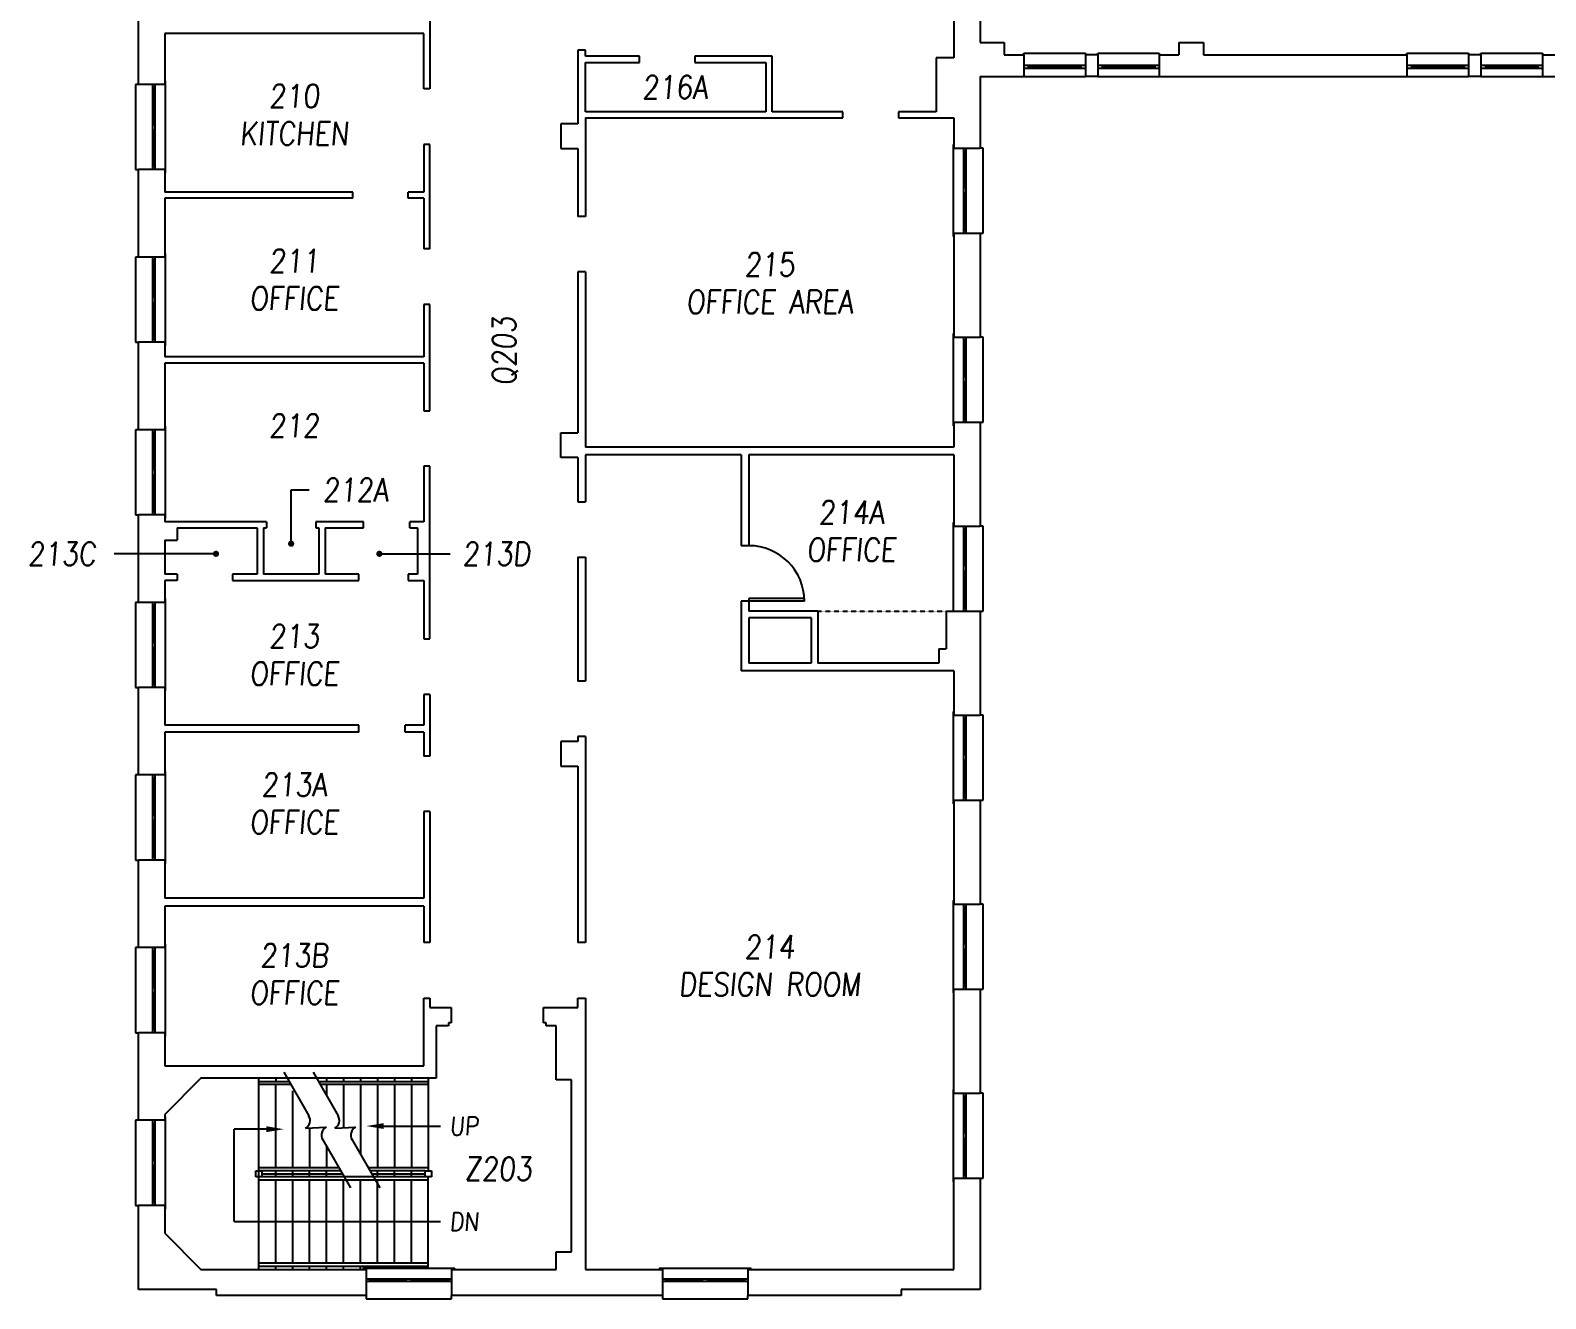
# Model space of a CAD drawing. Extents: x 1039 to 4057, y 664 to 3356.
# Drawn here: x 1985 to 2968, y 1770 to 2593 of the extents above; entities that cross this region are included whole.
import ezdxf
from ezdxf.enums import TextEntityAlignment as Align

# ---------------------------------------------------------------- set-up
doc = ezdxf.new("R2010")
doc.units = 0
doc.header["$MEASUREMENT"] = 0
doc.linetypes.add('HIDDEN2', pattern=[0.1875, 0.125, -0.0625])
for name, color, linetype in [('A-BELOW', 111, 'CONTINUOUS'), ('A-DOOR', 7, 'CONTINUOUS'), ('A-FS-ID', 6, 'CONTINUOUS'), ('A-FS-NM', 6, 'CONTINUOUS'), ('A-GLAZ', 191, 'CONTINUOUS'), ('A-OVHD', 111, 'HIDDEN2'), ('A-STRS', 4, 'CONTINUOUS'), ('A-WL-EX', 171, 'CONTINUOUS')]:
    doc.layers.add(name, color=color, linetype=linetype)
doc.styles.get("Standard").update_dxf_attribs({"font": 'ROMANS', "width": 0.85, "oblique": 5, "height": 15})

msp = doc.modelspace()

# ---------------------------------------------------------------- linework, layer by layer
at = {"layer": 'A-BELOW'}
for p, q in [((2629.06, 2578.5), (2669.06, 2578.5)), ((2629.06, 2577.5), (2629.06, 2578.5)), ((2669.06, 2578.5), (2669.06, 2577.5)), ((2677.06, 2578.5), (2717.06, 2578.5)), ((2677.06, 2577.5), (2677.06, 2578.5)), ((2717.06, 2578.5), (2717.06, 2577.5)), ((2877.75, 2578.5), (2917.75, 2578.5)), ((2877.75, 2577.5), (2877.75, 2578.5)), ((2917.75, 2578.5), (2917.75, 2577.5)), ((2925.75, 2578.5), (2965.75, 2578.5)), ((2925.75, 2577.5), (2925.75, 2578.5)), ((2965.75, 2578.5), (2965.75, 2577.5)), ((2052.75, 2558.25), (2052.75, 2503)), ((2054.75, 2558.25), (2052.75, 2558.25)), ((2072.25, 2560.5), (2071.75, 2560.5)), ((2072.25, 2500.75), (2072.25, 2560.5)), ((2629.06, 2563.5), (2669.06, 2563.5)), ((2677.06, 2563.5), (2717.06, 2563.5)), ((2877.75, 2563.5), (2917.75, 2563.5)), ((2925.75, 2563.5), (2965.75, 2563.5)), ((2583.25, 2519.25), (2583.25, 2459.5)), ((2583.25, 2519.25), (2583.75, 2519.25)), ((2602.75, 2517), (2600.75, 2517)), ((2602.75, 2461.75), (2602.75, 2517)), ((2052.75, 2503), (2054.75, 2503)), ((2072.25, 2500.75), (2071.75, 2500.75)), ((2583.25, 2459.5), (2583.75, 2459.5)), ((2600.75, 2461.75), (2602.75, 2461.75)), ((2072.25, 2448.5), (2071.75, 2448.5)), ((2072.25, 2388.75), (2072.25, 2448.5)), ((2052.75, 2446.25), (2052.75, 2391)), ((2054.75, 2446.25), (2052.75, 2446.25)), ((2052.75, 2391), (2054.75, 2391)), ((2583.25, 2396.62), (2583.25, 2336.87)), ((2583.25, 2396.62), (2583.75, 2396.62)), ((2602.75, 2394.37), (2600.75, 2394.37)), ((2602.75, 2339.12), (2602.75, 2394.37)), ((2072.25, 2388.75), (2071.75, 2388.75)), ((2052.75, 2334.25), (2052.75, 2279)), ((2054.75, 2334.25), (2052.75, 2334.25)), ((2072.25, 2336.5), (2071.75, 2336.5)), ((2072.25, 2276.75), (2072.25, 2336.5)), ((2583.25, 2336.87), (2583.75, 2336.87)), ((2600.75, 2339.12), (2602.75, 2339.12)), ((2052.75, 2279), (2054.75, 2279)), ((2072.25, 2276.75), (2071.75, 2276.75)), ((2583.25, 2274), (2583.25, 2216.5)), ((2583.25, 2274), (2583.75, 2274)), ((2602.75, 2271.75), (2600.75, 2271.75)), ((2602.75, 2216.5), (2602.75, 2271.75)), ((2054.75, 2222.25), (2052.75, 2222.25)), ((2052.75, 2222.25), (2052.75, 2167)), ((2072.25, 2224.5), (2071.75, 2224.5)), ((2072.25, 2164.75), (2072.25, 2224.5)), ((2600.75, 2216.5), (2602.75, 2216.5)), ((2052.75, 2167), (2054.75, 2167)), ((2072.25, 2164.75), (2071.75, 2164.75)), ((2583.25, 2151.37), (2583.75, 2151.37)), ((2583.25, 2151.37), (2583.25, 2091.62)), ((2602.75, 2149.12), (2600.75, 2149.12)), ((2602.75, 2093.87), (2602.75, 2149.12)), ((2052.75, 2110.25), (2052.75, 2055)), ((2054.75, 2110.25), (2052.75, 2110.25)), ((2072.25, 2112.5), (2071.75, 2112.5)), ((2072.25, 2052.75), (2072.25, 2112.5)), ((2583.25, 2091.62), (2583.75, 2091.62)), ((2600.75, 2093.87), (2602.75, 2093.87)), ((2052.75, 2055), (2054.75, 2055)), ((2072.25, 2052.75), (2071.75, 2052.75)), ((2583.25, 2028.75), (2583.25, 1969)), ((2583.25, 2028.75), (2583.75, 2028.75)), ((2602.75, 2026.5), (2600.75, 2026.5)), ((2602.75, 1971.25), (2602.75, 2026.5)), ((2052.75, 1998.25), (2052.75, 1943)), ((2054.75, 1998.25), (2052.75, 1998.25)), ((2072.25, 2000.5), (2071.75, 2000.5)), ((2072.25, 1940.75), (2072.25, 2000.5)), ((2583.25, 1969), (2583.75, 1969)), ((2600.75, 1971.25), (2602.75, 1971.25)), ((2052.75, 1943), (2054.75, 1943)), ((2072.25, 1940.75), (2071.75, 1940.75)), ((2583.25, 1906.12), (2583.75, 1906.12)), ((2583.25, 1906.12), (2583.25, 1846.37)), ((2602.75, 1903.87), (2600.75, 1903.87)), ((2602.75, 1848.62), (2602.75, 1903.87)), ((2072.25, 1888.5), (2071.75, 1888.5)), ((2072.25, 1828.75), (2072.25, 1888.5)), ((2052.75, 1886.25), (2052.75, 1831)), ((2054.75, 1886.25), (2052.75, 1886.25)), ((2600.75, 1848.62), (2602.75, 1848.62)), ((2583.25, 1846.37), (2583.75, 1846.37)), ((2052.75, 1831), (2054.75, 1831)), ((2072.25, 1828.75), (2071.75, 1828.75)), ((2260, 1790), (2200.25, 1790)), ((2200.25, 1790), (2200.25, 1789.5)), ((2260, 1790), (2260, 1789.5)), ((2452.25, 1790), (2392.5, 1790)), ((2392.5, 1790), (2392.5, 1789.5)), ((2452.25, 1790), (2452.25, 1789.5)), ((2202.5, 1772.5), (2202.5, 1770.5)), ((2202.5, 1770.5), (2257.75, 1770.5)), ((2257.75, 1770.5), (2257.75, 1772.5)), ((2394.75, 1772.5), (2394.75, 1770.5)), ((2394.75, 1770.5), (2450, 1770.5)), ((2450, 1770.5), (2450, 1772.5))]:
    msp.add_line(p, q, dxfattribs=at)
at = {"layer": 'A-DOOR'}
for p, q in [((2450.75, 2224.75), (2450.75, 2223)), ((2486.75, 2224.75), (2450.75, 2224.75)), ((2486.75, 2223), (2450.75, 2223))]:
    msp.add_line(p, q, dxfattribs=at)
msp.add_arc((2450.75, 2223), 36, 0, 90, dxfattribs=at)
at = {"layer": 'A-FS-ID'}
for p, q in [((2153.75, 2260.28), (2153.75, 2295.25)), ((2153.75, 2295.25), (2165.54, 2295.25)), ((2105, 2253.75), (2039, 2253.75)), ((2211, 2253.75), (2257, 2253.75))]:
    msp.add_line(p, q, dxfattribs=at)
at = {"layer": 'A-FS-ID', "const_width": 2}
for points in [[(2152.75, 2260.28, 1), (2154.75, 2260.28, 1)], [(2104, 2253.75, 1), (2106, 2253.75, 1)], [(2210, 2253.75, 1), (2212, 2253.75, 1)]]:
    msp.add_lwpolyline(points, format="xyb", close=True, dxfattribs=at)
at = {"layer": 'A-GLAZ'}
for p, q in [((2669.06, 2570.5), (2629.06, 2570.5)), ((2669.06, 2568.5), (2629.06, 2568.5)), ((2632.06, 2570.5), (2632.06, 2568.5)), ((2666.06, 2569.5), (2632.06, 2569.5)), ((2666.06, 2569.25), (2632.06, 2569.25)), ((2666.06, 2568.75), (2632.06, 2568.75)), ((2666.06, 2570.5), (2666.06, 2568.5)), ((2717.06, 2570.5), (2677.06, 2570.5)), ((2717.06, 2568.5), (2677.06, 2568.5)), ((2680.06, 2570.5), (2680.06, 2568.5)), ((2714.06, 2569.5), (2680.06, 2569.5)), ((2714.06, 2569.25), (2680.06, 2569.25)), ((2714.06, 2568.75), (2680.06, 2568.75)), ((2714.06, 2570.5), (2714.06, 2568.5)), ((2917.75, 2570.5), (2877.75, 2570.5)), ((2917.75, 2568.5), (2877.75, 2568.5)), ((2880.75, 2570.5), (2880.75, 2568.5)), ((2914.75, 2569.5), (2880.75, 2569.5)), ((2914.75, 2569.25), (2880.75, 2569.25)), ((2914.75, 2568.75), (2880.75, 2568.75)), ((2914.75, 2570.5), (2914.75, 2568.5)), ((2965.75, 2570.5), (2925.75, 2570.5)), ((2965.75, 2568.5), (2925.75, 2568.5)), ((2928.75, 2570.5), (2928.75, 2568.5)), ((2962.75, 2569.5), (2928.75, 2569.5)), ((2962.75, 2569.25), (2928.75, 2569.25)), ((2962.75, 2568.75), (2928.75, 2568.75)), ((2962.75, 2570.5), (2962.75, 2568.5)), ((2064, 2503), (2064, 2558.25)), ((2065.5, 2503), (2065.5, 2558.25)), ((2065.5, 2556.25), (2064, 2556.25)), ((2064.63, 2556.25), (2064.63, 2532.37)), ((2064.88, 2556.25), (2064.88, 2532.37)), ((2064, 2532.37), (2065.5, 2532.37)), ((2064, 2528.87), (2065.5, 2528.87)), ((2064.63, 2528.87), (2064.63, 2505)), ((2064.88, 2528.87), (2064.88, 2505)), ((2590, 2517), (2590, 2461.75)), ((2590, 2515), (2591.5, 2515)), ((2590.63, 2491.12), (2590.63, 2515)), ((2590.88, 2491.12), (2590.88, 2515)), ((2591.5, 2517), (2591.5, 2461.75)), ((2065.5, 2505), (2064, 2505)), ((2591.5, 2491.12), (2590, 2491.12)), ((2591.5, 2487.62), (2590, 2487.62)), ((2590.63, 2463.75), (2590.63, 2487.62)), ((2590.88, 2463.75), (2590.88, 2487.62)), ((2590, 2463.75), (2591.5, 2463.75)), ((2064, 2391), (2064, 2446.25)), ((2065.5, 2444.25), (2064, 2444.25)), ((2064.63, 2444.25), (2064.63, 2420.37)), ((2064.88, 2444.25), (2064.88, 2420.37)), ((2065.5, 2391), (2065.5, 2446.25)), ((2064, 2420.37), (2065.5, 2420.37)), ((2064, 2416.87), (2065.5, 2416.87)), ((2064.63, 2416.87), (2064.63, 2393)), ((2064.88, 2416.87), (2064.88, 2393)), ((2065.5, 2393), (2064, 2393)), ((2590, 2394.37), (2590, 2339.12)), ((2590, 2392.37), (2591.5, 2392.37)), ((2590.63, 2368.5), (2590.63, 2392.37)), ((2590.88, 2368.5), (2590.88, 2392.37)), ((2591.5, 2394.37), (2591.5, 2339.12)), ((2591.5, 2368.5), (2590, 2368.5)), ((2591.5, 2365), (2590, 2365)), ((2590.63, 2341.12), (2590.63, 2365)), ((2590.88, 2341.12), (2590.88, 2365)), ((2590, 2341.12), (2591.5, 2341.12)), ((2064, 2279), (2064, 2334.25)), ((2065.5, 2332.25), (2064, 2332.25)), ((2064.63, 2332.25), (2064.63, 2308.37)), ((2064.88, 2332.25), (2064.88, 2308.37)), ((2065.5, 2279), (2065.5, 2334.25)), ((2064, 2308.37), (2065.5, 2308.37)), ((2064, 2304.87), (2065.5, 2304.87)), ((2064.63, 2304.87), (2064.63, 2281)), ((2064.88, 2304.87), (2064.88, 2281)), ((2065.5, 2281), (2064, 2281)), ((2590, 2271.75), (2590, 2216.5)), ((2591.5, 2271.75), (2591.5, 2216.5)), ((2590, 2269.75), (2591.5, 2269.75)), ((2590.63, 2245.87), (2590.63, 2269.75)), ((2590.88, 2245.87), (2590.88, 2269.75)), ((2591.5, 2245.87), (2590, 2245.87)), ((2591.5, 2242.37), (2590, 2242.37)), ((2590.63, 2218.5), (2590.63, 2242.37)), ((2590.88, 2218.5), (2590.88, 2242.37)), ((2064, 2167), (2064, 2222.25)), ((2065.5, 2167), (2065.5, 2222.25)), ((2065.5, 2220.25), (2064, 2220.25)), ((2064.63, 2220.25), (2064.63, 2196.37)), ((2064.88, 2220.25), (2064.88, 2196.37)), ((2590, 2218.5), (2591.5, 2218.5)), ((2064, 2196.37), (2065.5, 2196.37)), ((2064, 2192.87), (2065.5, 2192.87)), ((2064.63, 2192.87), (2064.63, 2169)), ((2064.88, 2192.87), (2064.88, 2169)), ((2065.5, 2169), (2064, 2169)), ((2590, 2149.12), (2590, 2093.87)), ((2590, 2147.12), (2591.5, 2147.12)), ((2590.63, 2123.25), (2590.63, 2147.12)), ((2590.88, 2123.25), (2590.88, 2147.12)), ((2591.5, 2149.12), (2591.5, 2093.87)), ((2591.5, 2123.25), (2590, 2123.25)), ((2591.5, 2119.75), (2590, 2119.75)), ((2590.63, 2095.87), (2590.63, 2119.75)), ((2590.88, 2095.87), (2590.88, 2119.75)), ((2064, 2055), (2064, 2110.25)), ((2065.5, 2108.25), (2064, 2108.25)), ((2064.63, 2108.25), (2064.63, 2084.37)), ((2064.88, 2108.25), (2064.88, 2084.37)), ((2065.5, 2055), (2065.5, 2110.25)), ((2590, 2095.87), (2591.5, 2095.87)), ((2064, 2084.37), (2065.5, 2084.37)), ((2064, 2080.87), (2065.5, 2080.87)), ((2064.63, 2080.87), (2064.63, 2057)), ((2064.88, 2080.87), (2064.88, 2057)), ((2065.5, 2057), (2064, 2057)), ((2590, 2026.5), (2590, 1971.25)), ((2591.5, 2026.5), (2591.5, 1971.25)), ((2590, 2024.5), (2591.5, 2024.5)), ((2590.63, 2000.62), (2590.63, 2024.5)), ((2590.88, 2000.62), (2590.88, 2024.5)), ((2064, 1943), (2064, 1998.25)), ((2065.5, 1996.25), (2064, 1996.25)), ((2064.63, 1996.25), (2064.63, 1972.37)), ((2064.88, 1996.25), (2064.88, 1972.37)), ((2065.5, 1943), (2065.5, 1998.25)), ((2591.5, 2000.62), (2590, 2000.62)), ((2591.5, 1997.12), (2590, 1997.12)), ((2590.63, 1973.25), (2590.63, 1997.12)), ((2590.88, 1973.25), (2590.88, 1997.12)), ((2064, 1972.37), (2065.5, 1972.37)), ((2064, 1968.87), (2065.5, 1968.87)), ((2064.63, 1968.87), (2064.63, 1945)), ((2064.88, 1968.87), (2064.88, 1945)), ((2590, 1973.25), (2591.5, 1973.25)), ((2065.5, 1945), (2064, 1945)), ((2590, 1903.87), (2590, 1848.62)), ((2590, 1901.87), (2591.5, 1901.87)), ((2590.63, 1878), (2590.63, 1901.87)), ((2590.88, 1878), (2590.88, 1901.87)), ((2591.5, 1903.87), (2591.5, 1848.62)), ((2064, 1831), (2064, 1886.25)), ((2065.5, 1884.25), (2064, 1884.25)), ((2064.63, 1884.25), (2064.63, 1860.37)), ((2064.88, 1884.25), (2064.88, 1860.37)), ((2065.5, 1831), (2065.5, 1886.25)), ((2591.5, 1878), (2590, 1878)), ((2591.5, 1874.5), (2590, 1874.5)), ((2590.63, 1850.62), (2590.63, 1874.5)), ((2590.88, 1850.62), (2590.88, 1874.5)), ((2064, 1860.37), (2065.5, 1860.37)), ((2064, 1856.87), (2065.5, 1856.87)), ((2064.63, 1856.87), (2064.63, 1833)), ((2064.88, 1856.87), (2064.88, 1833)), ((2590, 1850.62), (2591.5, 1850.62)), ((2065.5, 1833), (2064, 1833)), ((2257.75, 1783.25), (2202.5, 1783.25)), ((2257.75, 1781.75), (2202.5, 1781.75)), ((2204.5, 1783.25), (2204.5, 1781.75)), ((2204.5, 1782.62), (2228.38, 1782.62)), ((2204.5, 1782.37), (2228.38, 1782.37)), ((2228.38, 1781.75), (2228.38, 1783.25)), ((2231.88, 1781.75), (2231.88, 1783.25)), ((2231.88, 1782.62), (2255.75, 1782.62)), ((2231.88, 1782.37), (2255.75, 1782.37)), ((2255.75, 1783.25), (2255.75, 1781.75)), ((2450, 1783.25), (2394.75, 1783.25)), ((2450, 1781.75), (2394.75, 1781.75)), ((2396.75, 1783.25), (2396.75, 1781.75)), ((2396.75, 1782.62), (2420.63, 1782.62)), ((2396.75, 1782.37), (2420.63, 1782.37)), ((2420.63, 1781.75), (2420.63, 1783.25)), ((2424.13, 1781.75), (2424.13, 1783.25)), ((2424.13, 1782.62), (2448, 1782.62)), ((2424.13, 1782.37), (2448, 1782.37)), ((2448, 1783.25), (2448, 1781.75))]:
    msp.add_line(p, q, dxfattribs=at)
at = {"layer": 'A-OVHD', "linetype": 'HIDDEN2'}
msp.add_line((2495.5, 2216.5), (2578.75, 2216.5), dxfattribs=at)
at = {"layer": 'A-STRS'}
for p, q in [((2148.94, 1917.5), (2165.26, 1889.23)), ((2167.94, 1917.5), (2184.26, 1889.23)), ((2132.75, 1789.5), (2132.75, 1913.5)), ((2132.75, 1911.5), (2152.4, 1911.5)), ((2153.55, 1909.5), (2132.75, 1909.5)), ((2143.75, 1913.5), (2143.75, 1911.5)), ((2143.75, 1855.5), (2143.75, 1909.5)), ((2171.4, 1911.5), (2242.75, 1911.5)), ((2242.75, 1909.5), (2172.55, 1909.5)), ((2176.75, 1913.5), (2176.75, 1911.5)), ((2176.75, 1909.5), (2176.75, 1902.23)), ((2187.75, 1913.5), (2187.75, 1911.5)), ((2187.75, 1909.5), (2187.75, 1881.37)), ((2198.75, 1913.5), (2198.75, 1911.5)), ((2198.75, 1909.5), (2198.75, 1864.12)), ((2209.75, 1913.5), (2209.75, 1911.5)), ((2209.75, 1909.5), (2209.75, 1855.5)), ((2220.75, 1913.5), (2220.75, 1911.5)), ((2220.75, 1909.5), (2220.75, 1855.5)), ((2231.75, 1913.5), (2231.75, 1911.5)), ((2231.75, 1909.5), (2231.75, 1855.5)), ((2242.75, 1913.5), (2242.75, 1853.5)), ((2242.75, 1911.5), (2242.75, 1909.5)), ((2154.75, 1855.5), (2154.75, 1905.44)), ((2137.74, 1880.47), (2116.75, 1880.47)), ((2116.75, 1820.5), (2116.75, 1880.47)), ((2163.06, 1881.03), (2176.45, 1881.84)), ((2165.75, 1881.19), (2165.75, 1855.5)), ((2182.06, 1881.03), (2195.45, 1881.84)), ((2213.75, 1882.5), (2250.75, 1882.5)), ((2174.26, 1873.64), (2192.26, 1842.46)), ((2176.75, 1869.32), (2176.75, 1855.5)), ((2193.26, 1873.64), (2211.26, 1842.46)), ((2130.75, 1849.5), (2130.75, 1853.5)), ((2130.75, 1853.5), (2134.75, 1853.5)), ((2134.75, 1849.5), (2130.75, 1849.5)), ((2132.75, 1855.5), (2184.73, 1855.5)), ((2185.89, 1853.5), (2132.75, 1853.5)), ((2240.75, 1849.5), (2132.75, 1849.5)), ((2134.75, 1853.5), (2134.75, 1849.5)), ((2134.75, 1851.5), (2187.04, 1851.5)), ((2143.75, 1849.5), (2143.75, 1853.5)), ((2154.75, 1849.5), (2154.75, 1853.5)), ((2165.75, 1849.5), (2165.75, 1853.5)), ((2165.75, 1851.5), (2187.04, 1851.5)), ((2176.75, 1849.5), (2176.75, 1853.5)), ((2203.73, 1855.5), (2242.75, 1855.5)), ((2240.75, 1853.5), (2204.89, 1853.5)), ((2206.04, 1851.5), (2240.75, 1851.5)), ((2206.04, 1851.5), (2240.75, 1851.5)), ((2209.75, 1849.5), (2209.75, 1853.5)), ((2220.75, 1849.5), (2220.75, 1853.5)), ((2231.75, 1849.5), (2231.75, 1853.5)), ((2240.75, 1849.5), (2240.75, 1853.5)), ((2240.75, 1853.5), (2244.75, 1853.5)), ((2244.75, 1849.5), (2240.75, 1849.5)), ((2242.75, 1790), (2242.75, 1849.5)), ((2244.75, 1853.5), (2244.75, 1849.5)), ((2132.75, 1847.5), (2242.75, 1847.5)), ((2143.75, 1793.5), (2143.75, 1847.5)), ((2154.75, 1793.5), (2154.75, 1847.5)), ((2165.75, 1793.5), (2165.75, 1847.5)), ((2176.75, 1793.5), (2176.75, 1847.5)), ((2187.75, 1793.5), (2187.75, 1847.5)), ((2198.75, 1793.5), (2198.75, 1847.5)), ((2209.75, 1793.5), (2209.75, 1847.5)), ((2220.75, 1793.5), (2220.75, 1847.5)), ((2231.75, 1793.5), (2231.75, 1847.5)), ((2116.75, 1820.5), (2250.75, 1820.5)), ((2242.75, 1793.5), (2132.75, 1793.5)), ((2132.75, 1791.5), (2242.75, 1791.5)), ((2143.75, 1789.5), (2143.75, 1791.5)), ((2154.75, 1789.5), (2154.75, 1791.5)), ((2165.75, 1789.5), (2165.75, 1791.5)), ((2176.75, 1789.5), (2176.75, 1791.5)), ((2187.75, 1789.5), (2187.75, 1791.5)), ((2198.75, 1789.5), (2198.75, 1791.5)), ((2209.75, 1790), (2209.75, 1791.5)), ((2220.75, 1790), (2220.75, 1791.5)), ((2231.75, 1790), (2231.75, 1791.5)), ((2242.75, 1791.5), (2242.75, 1793.5))]:
    msp.add_line(p, q, dxfattribs=at)
for centre, start, end in [((2160.06, 1886.23), 300, 30), ((2179.06, 1886.23), 300, 30), ((2179.45, 1876.64), 120, 210), ((2198.45, 1876.64), 120, 210)]:
    msp.add_arc(centre, 6, start, end, dxfattribs=at)
for points in [[(2137.74, 1882.34), (2137.74, 1878.59), (2148.99, 1880.47)], [(2213.75, 1880.62), (2213.75, 1884.37), (2202.5, 1882.5)]]:
    msp.add_solid(points, dxfattribs=at)
at = {"layer": 'A-WL-EX'}
for p, q in [((2583.75, 2830.5), (2583.75, 2575.5)), ((2600.75, 2818.5), (2600.75, 2585.5)), ((2054.75, 2558.25), (2054.75, 2615)), ((2243.75, 2599.37), (2243.75, 2555.37)), ((2239.75, 2591.37), (2071.75, 2591.37)), ((2071.75, 2591.37), (2071.75, 2558.25)), ((2239.75, 2555.37), (2239.75, 2591.37)), ((2339.75, 2580.5), (2339.75, 2532.62)), ((2344.75, 2580.5), (2339.75, 2580.5)), ((2344.75, 2576.5), (2344.75, 2580.5)), ((2379.75, 2576.5), (2344.75, 2576.5)), ((2379.75, 2572.5), (2379.75, 2576.5)), ((2465.75, 2576.5), (2415.75, 2576.5)), ((2415.75, 2576.5), (2415.75, 2572.5)), ((2465.75, 2540.5), (2465.75, 2576.5)), ((2600.75, 2585.5), (2616.38, 2585.5)), ((2616.38, 2585.5), (2616.38, 2577.5)), ((2616.38, 2577.5), (2629.06, 2577.5)), ((2629.06, 2577.5), (2629.06, 2563.5)), ((2677.06, 2577.5), (2669.06, 2577.5)), ((2669.06, 2577.5), (2669.06, 2563.5)), ((2677.06, 2577.5), (2677.06, 2563.5)), ((2717.06, 2577.5), (2729.75, 2577.5)), ((2717.06, 2577.5), (2717.06, 2563.5)), ((2729.75, 2585.5), (2745.75, 2585.5)), ((2729.75, 2585.5), (2729.75, 2577.5)), ((2745.75, 2585.5), (2745.75, 2577.5)), ((2745.75, 2577.5), (2877.75, 2577.5)), ((2877.75, 2577.5), (2877.75, 2563.5)), ((2917.75, 2577.5), (2917.75, 2563.5)), ((2925.75, 2577.5), (2917.75, 2577.5)), ((2925.75, 2577.5), (2925.75, 2563.5)), ((2965.75, 2577.5), (2981.75, 2577.5)), ((2965.75, 2577.5), (2965.75, 2563.5)), ((2344.75, 2540.5), (2344.75, 2572.5)), ((2344.75, 2572.5), (2379.75, 2572.5)), ((2415.75, 2572.5), (2461.75, 2572.5)), ((2461.75, 2572.5), (2461.75, 2540.5)), ((2572.25, 2575.5), (2572.25, 2540.5)), ((2583.75, 2575.5), (2572.25, 2575.5)), ((2071.75, 2558.25), (2054.75, 2558.25)), ((2600.75, 2563.5), (2600.75, 2517)), ((2600.75, 2563.5), (2629.06, 2563.5)), ((2677.06, 2563.5), (2669.06, 2563.5)), ((2717.06, 2563.5), (2877.75, 2563.5)), ((2925.75, 2563.5), (2917.75, 2563.5)), ((2965.75, 2563.5), (3200.75, 2563.5)), ((2243.75, 2555.37), (2239.75, 2555.37)), ((2461.75, 2540.5), (2344.75, 2540.5)), ((2511.75, 2540.5), (2465.75, 2540.5)), ((2511.75, 2536.5), (2511.75, 2540.5)), ((2572.25, 2540.5), (2547.75, 2540.5)), ((2547.75, 2540.5), (2547.75, 2536.5)), ((2339.75, 2532.62), (2328.75, 2532.62)), ((2328.75, 2532.62), (2328.75, 2516.62)), ((2344.75, 2536.5), (2511.75, 2536.5)), ((2344.75, 2536.5), (2344.75, 2472.62)), ((2547.75, 2536.5), (2583.75, 2536.5)), ((2583.75, 2536.5), (2583.75, 2517)), ((2243.75, 2519.37), (2239.75, 2519.37)), ((2239.75, 2519.37), (2239.75, 2488.37)), ((2243.75, 2451.5), (2243.75, 2519.37)), ((2328.75, 2516.62), (2339.75, 2516.62)), ((2339.75, 2516.62), (2339.75, 2472.62)), ((2583.75, 2517), (2600.75, 2517)), ((2054.75, 2446.25), (2054.75, 2503)), ((2071.75, 2503), (2054.75, 2503)), ((2071.75, 2503), (2071.75, 2488.37)), ((2193.75, 2488.37), (2071.75, 2488.37)), ((2193.75, 2484.37), (2193.75, 2488.37)), ((2239.75, 2488.37), (2229.75, 2488.37)), ((2229.75, 2484.37), (2229.75, 2488.37)), ((2071.75, 2484.37), (2071.75, 2446.25)), ((2193.75, 2484.37), (2071.75, 2484.37)), ((2239.75, 2484.37), (2229.75, 2484.37)), ((2239.75, 2484.37), (2239.75, 2451.5)), ((2344.75, 2472.62), (2339.75, 2472.62)), ((2583.75, 2461.75), (2600.75, 2461.75)), ((2583.75, 2461.75), (2583.75, 2394.37)), ((2600.75, 2461.75), (2600.75, 2394.37)), ((2243.75, 2451.5), (2239.75, 2451.5)), ((2071.75, 2446.25), (2054.75, 2446.25)), ((2339.75, 2436.62), (2339.75, 2332.25)), ((2344.75, 2436.62), (2339.75, 2436.62)), ((2344.75, 2436.62), (2344.75, 2322.87)), ((2239.75, 2415.5), (2239.75, 2381.5)), ((2243.75, 2415.5), (2239.75, 2415.5)), ((2243.75, 2346.5), (2243.75, 2415.5)), ((2071.75, 2391), (2054.75, 2391)), ((2054.75, 2334.25), (2054.75, 2391)), ((2071.75, 2391), (2071.75, 2381.5)), ((2583.75, 2394.37), (2600.75, 2394.37)), ((2239.75, 2381.5), (2071.75, 2381.5)), ((2239.75, 2377.5), (2071.75, 2377.5)), ((2071.75, 2377.5), (2071.75, 2334.25)), ((2239.75, 2377.5), (2239.75, 2346.5)), ((2239.75, 2346.5), (2243.75, 2346.5)), ((2071.75, 2334.25), (2054.75, 2334.25)), ((2328.75, 2332.25), (2339.75, 2332.25)), ((2328.75, 2316.25), (2328.75, 2332.25)), ((2583.75, 2339.12), (2600.75, 2339.12)), ((2583.75, 2339.12), (2583.75, 2322.87)), ((2600.75, 2339.12), (2600.75, 2271.75)), ((2583.75, 2322.87), (2344.75, 2322.87)), ((2339.75, 2316.25), (2328.75, 2316.25)), ((2339.75, 2316.25), (2339.75, 2287.5)), ((2344.75, 2318), (2344.75, 2287.5)), ((2445.75, 2318), (2344.75, 2318)), ((2445.75, 2318), (2445.75, 2259)), ((2583.75, 2318), (2450.75, 2318)), ((2450.75, 2318), (2450.75, 2259)), ((2583.75, 2318), (2583.75, 2271.75)), ((2243.75, 2310.5), (2239.75, 2310.5)), ((2239.75, 2310.5), (2239.75, 2274.5)), ((2243.75, 2198.5), (2243.75, 2310.5)), ((2339.75, 2287.5), (2344.75, 2287.5)), ((2054.75, 2222.25), (2054.75, 2279)), ((2071.75, 2279), (2054.75, 2279)), ((2071.75, 2279), (2071.75, 2274.5)), ((2137.75, 2274.5), (2071.75, 2274.5)), ((2137.75, 2274.5), (2137.75, 2270.5)), ((2200.75, 2274.5), (2169.75, 2274.5)), ((2169.75, 2274.5), (2169.75, 2270.5)), ((2200.75, 2270.5), (2200.75, 2274.5)), ((2239.75, 2274.5), (2230.75, 2274.5)), ((2230.75, 2270.5), (2230.75, 2274.5)), ((2583.75, 2271.75), (2600.75, 2271.75)), ((2071.75, 2262.5), (2079.75, 2262.5)), ((2071.75, 2262.5), (2071.75, 2240.5)), ((2079.75, 2270.5), (2131.75, 2270.5)), ((2079.75, 2270.5), (2079.75, 2262.5)), ((2131.75, 2270.5), (2131.75, 2240.5)), ((2135.75, 2270.5), (2137.75, 2270.5)), ((2135.75, 2270.5), (2135.75, 2240.5)), ((2169.75, 2270.5), (2171.75, 2270.5)), ((2171.75, 2270.5), (2171.75, 2240.5)), ((2175.75, 2270.5), (2200.75, 2270.5)), ((2175.75, 2270.5), (2175.75, 2240.5)), ((2230.75, 2270.5), (2235.75, 2270.5)), ((2235.75, 2270.5), (2235.75, 2240.5)), ((2450.75, 2259), (2445.75, 2259)), ((2339.75, 2251.5), (2339.75, 2171.12)), ((2339.75, 2251.5), (2344.75, 2251.5)), ((2344.75, 2251.5), (2344.75, 2171.12)), ((2079.75, 2240.5), (2071.75, 2240.5)), ((2071.75, 2236.5), (2071.75, 2222.25)), ((2079.75, 2236.5), (2071.75, 2236.5)), ((2079.75, 2240.5), (2079.75, 2236.5)), ((2131.75, 2240.5), (2115.75, 2240.5)), ((2115.75, 2240.5), (2115.75, 2236.5)), ((2115.75, 2236.5), (2197.75, 2236.5)), ((2171.75, 2240.5), (2135.75, 2240.5)), ((2197.75, 2240.5), (2175.75, 2240.5)), ((2197.75, 2236.5), (2197.75, 2240.5)), ((2235.75, 2240.5), (2229.75, 2240.5)), ((2229.75, 2240.5), (2229.75, 2236.5)), ((2229.75, 2236.5), (2239.75, 2236.5)), ((2239.75, 2236.5), (2239.75, 2198.5)), ((2071.75, 2222.25), (2054.75, 2222.25)), ((2445.75, 2223), (2445.75, 2177.75)), ((2450.75, 2223), (2445.75, 2223)), ((2450.75, 2223), (2450.75, 2216.5)), ((2495.5, 2216.5), (2450.75, 2216.5)), ((2495.5, 2216.5), (2495.5, 2182.75)), ((2578.75, 2216.5), (2578.75, 2192)), ((2578.75, 2216.5), (2600.75, 2216.5)), ((2600.75, 2216.5), (2600.75, 2149.12)), ((2450.75, 2212.25), (2450.75, 2182.75)), ((2491.25, 2212.25), (2450.75, 2212.25)), ((2491.25, 2212.25), (2491.25, 2182.75)), ((2239.75, 2198.5), (2243.75, 2198.5)), ((2574, 2192), (2578.75, 2192)), ((2574, 2192), (2574, 2182.75)), ((2583.75, 2177.75), (2445.75, 2177.75)), ((2491.25, 2182.75), (2450.75, 2182.75)), ((2574, 2182.75), (2495.5, 2182.75)), ((2583.75, 2177.75), (2583.75, 2149.12)), ((2054.75, 2110.25), (2054.75, 2167)), ((2071.75, 2167), (2054.75, 2167)), ((2071.75, 2167), (2071.75, 2142.5)), ((2344.75, 2171.12), (2339.75, 2171.12)), ((2239.75, 2162.5), (2239.75, 2142.5)), ((2243.75, 2162.5), (2239.75, 2162.5)), ((2243.75, 2162.5), (2243.75, 2122.5)), ((2583.75, 2149.12), (2600.75, 2149.12)), ((2197.75, 2142.5), (2071.75, 2142.5)), ((2197.75, 2138), (2071.75, 2138)), ((2071.75, 2138), (2071.75, 2110.25)), ((2197.75, 2138), (2197.75, 2142.5)), ((2239.75, 2142.5), (2227.75, 2142.5)), ((2227.75, 2138), (2227.75, 2142.5)), ((2239.75, 2138), (2227.75, 2138)), ((2239.75, 2138), (2239.75, 2122.5)), ((2344.75, 2135.12), (2339.75, 2135.12)), ((2339.75, 2135.12), (2339.75, 2131.87)), ((2344.75, 2135.12), (2344.75, 2001.5)), ((2339.75, 2131.87), (2328.75, 2131.87)), ((2328.75, 2131.87), (2328.75, 2115.87)), ((2243.75, 2122.5), (2239.75, 2122.5)), ((2328.75, 2115.87), (2339.75, 2115.87)), ((2339.75, 2115.87), (2339.75, 2001.5)), ((2071.75, 2110.25), (2054.75, 2110.25)), ((2239.75, 2086.5), (2239.75, 2030.25)), ((2243.75, 2086.5), (2239.75, 2086.5)), ((2243.75, 2086.5), (2243.75, 2001.5)), ((2583.75, 2093.87), (2583.75, 2026.5)), ((2583.75, 2093.87), (2600.75, 2093.87)), ((2600.75, 2093.87), (2600.75, 2026.5)), ((2071.75, 2055), (2054.75, 2055)), ((2054.75, 1998.25), (2054.75, 2055)), ((2071.75, 2055), (2071.75, 2030.25)), ((2239.75, 2030.25), (2071.75, 2030.25)), ((2583.75, 2026.5), (2600.75, 2026.5)), ((2239.75, 2025.25), (2071.75, 2025.25)), ((2071.75, 2025.25), (2071.75, 1998.25)), ((2239.75, 2025.25), (2239.75, 2001.5)), ((2071.75, 1998.25), (2054.75, 1998.25)), ((2243.75, 2001.5), (2239.75, 2001.5)), ((2344.75, 2001.5), (2339.75, 2001.5)), ((2583.75, 1903.87), (2583.75, 1971.25)), ((2583.75, 1971.25), (2600.75, 1971.25)), ((2600.75, 1971.25), (2600.75, 1903.87)), ((2239.75, 1921.5), (2239.75, 1965.5)), ((2239.75, 1965.5), (2243.75, 1965.5)), ((2243.75, 1965.5), (2243.75, 1959.5)), ((2243.75, 1959.5), (2257.5, 1959.5)), ((2257.5, 1959.5), (2257.5, 1949.5)), ((2317.5, 1959.5), (2339.75, 1959.5)), ((2317.5, 1949.5), (2317.5, 1959.5)), ((2339.75, 1959.5), (2339.75, 1965.5)), ((2339.75, 1965.5), (2344.75, 1965.5)), ((2344.75, 1965.5), (2344.75, 1789.5)), ((2247.75, 1947.5), (2247.75, 1913.5)), ((2255.75, 1947.5), (2247.75, 1947.5)), ((2257.5, 1949.5), (2255.75, 1949.5)), ((2255.75, 1949.5), (2255.75, 1947.5)), ((2319.25, 1949.5), (2317.5, 1949.5)), ((2319.25, 1947.5), (2319.25, 1949.5)), ((2325.75, 1947.5), (2319.25, 1947.5)), ((2325.75, 1912.5), (2325.75, 1947.5)), ((2054.75, 1886.25), (2054.75, 1943)), ((2071.75, 1943), (2054.75, 1943)), ((2071.75, 1943), (2071.75, 1921.5)), ((2071.75, 1921.5), (2239.75, 1921.5)), ((2095.25, 1913.5), (2071.75, 1890)), ((2247.75, 1913.5), (2095.25, 1913.5)), ((2335.75, 1912.5), (2325.75, 1912.5)), ((2335.75, 1801), (2335.75, 1912.5)), ((2583.75, 1903.87), (2600.75, 1903.87)), ((2071.75, 1890), (2071.75, 1886.25)), ((2071.75, 1886.25), (2054.75, 1886.25)), ((2583.75, 1789.5), (2583.75, 1848.62)), ((2583.75, 1848.62), (2600.75, 1848.62)), ((2600.75, 1848.62), (2600.75, 1776.5)), ((2054.75, 1776.5), (2054.75, 1831)), ((2071.75, 1831), (2054.75, 1831)), ((2071.75, 1831), (2071.75, 1813)), ((2071.75, 1813), (2095.25, 1789.5)), ((2325.75, 1801), (2335.75, 1801)), ((2325.75, 1789.5), (2325.75, 1801)), ((2095.25, 1789.5), (2202.5, 1789.5)), ((2202.5, 1789.5), (2202.5, 1772.5)), ((2257.75, 1789.5), (2325.75, 1789.5)), ((2257.75, 1789.5), (2257.75, 1772.5)), ((2344.75, 1789.5), (2394.75, 1789.5)), ((2394.75, 1789.5), (2394.75, 1772.5)), ((2450, 1789.5), (2583.75, 1789.5)), ((2450, 1789.5), (2450, 1772.5)), ((2105.25, 1776.5), (2054.75, 1776.5)), ((2105.25, 1772.5), (2105.25, 1776.5)), ((2202.5, 1772.5), (2105.25, 1772.5)), ((2394.75, 1772.5), (2257.75, 1772.5)), ((2549.5, 1772.5), (2450, 1772.5)), ((2600.75, 1776.5), (2549.5, 1776.5)), ((2549.5, 1776.5), (2549.5, 1772.5))]:
    msp.add_line(p, q, dxfattribs=at)

# ---------------------------------------------------------------- texts
at = {"layer": 'A-FS-ID', "oblique": 5, "width": 0.85}
for s, p in [('210', (2155.75, 2550.71)), ('216A', (2402.75, 2556.5)), ('211', (2155.75, 2443.77)), ('215', (2464.25, 2441.47)), ('212', (2155.75, 2336.84)), ('212A', (2195.54, 2295.25)), ('214A', (2517.25, 2280.66)), ('213C', (2005, 2253.75)), ('213D', (2287, 2253.75)), ('213', (2155.75, 2200.34)), ('213A', (2155.75, 2103.95)), ('214', (2464.25, 1998.74)), ('213B', (2155.75, 1993.2)), ('Z203', (2288.23, 1854.72))]:
    msp.add_text(s, height=15, dxfattribs=at).set_placement(p, align=Align.MIDDLE)
msp.add_text('Q203', height=15, rotation=90, dxfattribs=at).set_placement((2292.69, 2385.26), align=Align.MIDDLE)
at = {"layer": 'A-FS-NM', "oblique": 5, "width": 0.85}
for s, p in [('KITCHEN', (2155.75, 2526.42)), ('OFFICE', (2155.75, 2419.49)), ('OFFICE AREA', (2464.25, 2417.19)), ('OFFICE', (2517.25, 2256.38)), ('OFFICE', (2155.75, 2176.05)), ('OFFICE', (2155.75, 2079.66)), ('OFFICE', (2155.75, 1968.91)), ('DESIGN ROOM', (2464.25, 1974.45))]:
    msp.add_text(s, height=15, dxfattribs=at).set_placement(p, align=Align.MIDDLE)
at = {"layer": 'A-STRS', "oblique": 5, "width": 0.85}
for s, p in [('UP', (2265.9, 1882.5)), ('DN', (2265.9, 1820.5))]:
    msp.add_text(s, height=12, dxfattribs=at).set_placement(p, align=Align.MIDDLE)

doc.saveas('drawing.dxf')
